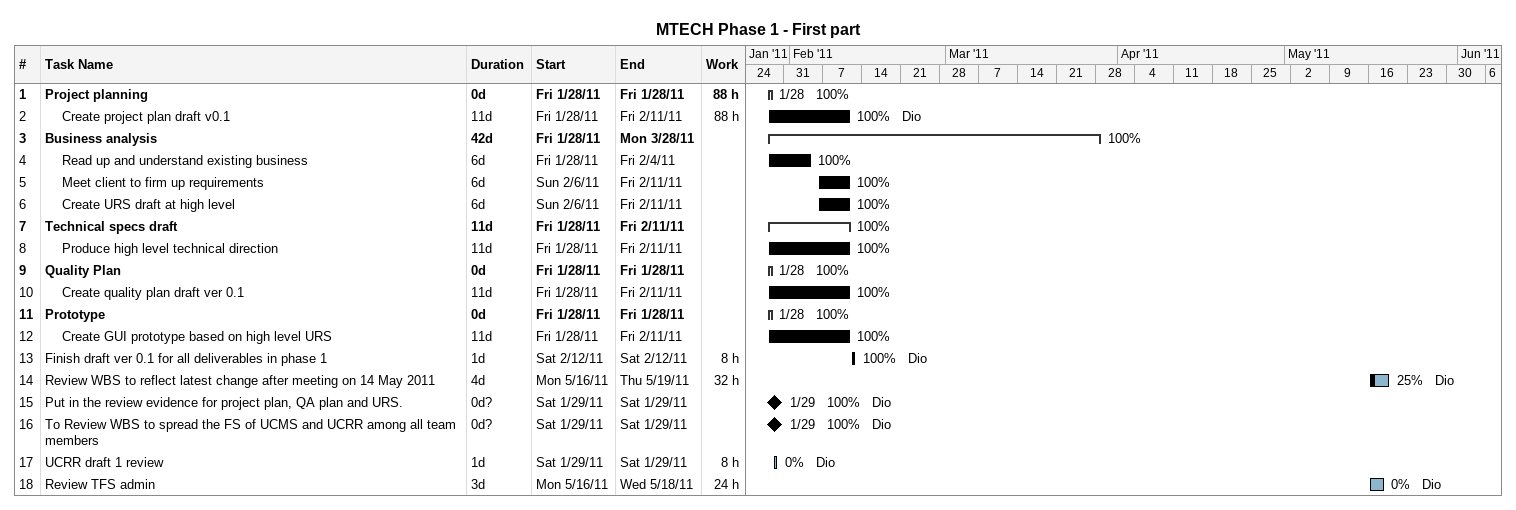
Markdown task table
MTECH Phase 1 - First part

| ID | Level | Task | Duration | Start | Finish | Resources | % complete | Work (h) |
|---|---|---|---|---|---|---|---|---|
| 1 | 1 | **Project planning** | 0d | 2011-01-28 | 2011-01-28 |  | 100 | 88 |
| 2 | 2 | Create project plan draft v0.1 | 11d | 2011-01-28 | 2011-02-11 | Dio | 100 | 88 |
| 3 | 1 | **Business analysis** | 42d | 2011-01-28 | 2011-03-28 |  | 100 |  |
| 4 | 2 | Read up and understand existing business | 6d | 2011-01-28 | 2011-02-04 |  | 100 |  |
| 5 | 2 | Meet client to firm up requirements | 6d | 2011-02-06 | 2011-02-11 |  | 100 |  |
| 6 | 2 | Create URS draft at high level | 6d | 2011-02-06 | 2011-02-11 |  | 100 |  |
| 7 | 1 | **Technical specs draft** | 11d | 2011-01-28 | 2011-02-11 |  | 100 |  |
| 8 | 2 | Produce high level technical direction | 11d | 2011-01-28 | 2011-02-11 |  | 100 |  |
| 9 | 1 | **Quality Plan** | 0d | 2011-01-28 | 2011-01-28 |  | 100 |  |
| 10 | 2 | Create quality plan draft ver 0.1 | 11d | 2011-01-28 | 2011-02-11 |  | 100 |  |
| 11 | 1 | **Prototype** | 0d | 2011-01-28 | 2011-01-28 |  | 100 |  |
| 12 | 2 | Create GUI prototype based on high level URS | 11d | 2011-01-28 | 2011-02-11 |  | 100 |  |
| 13 | 1 | Finish draft ver 0.1 for all deliverables in phase 1 | 1d | 2011-02-12 | 2011-02-12 | Dio | 100 | 8 |
| 14 | 1 | Review WBS to reflect latest change after meeting on 14 May 2011 | 4d | 2011-05-16 | 2011-05-19 | Dio | 25 | 32 |
| 15 | 1 | Put in the review evidence for project plan, QA plan and URS. | 0d? | 2011-01-29 | 2011-01-29 | Dio | 100 |  |
| 16 | 1 | To Review WBS to spread the FS of UCMS and UCRR among all team members | 0d? | 2011-01-29 | 2011-01-29 | Dio | 100 |  |
| 17 | 1 | UCRR draft 1 review | 1d | 2011-01-29 | 2011-01-29 | Dio | 0 | 8 |
| 18 | 1 | Review TFS admin | 3d | 2011-05-16 | 2011-05-18 | Dio | 0 | 24 |
